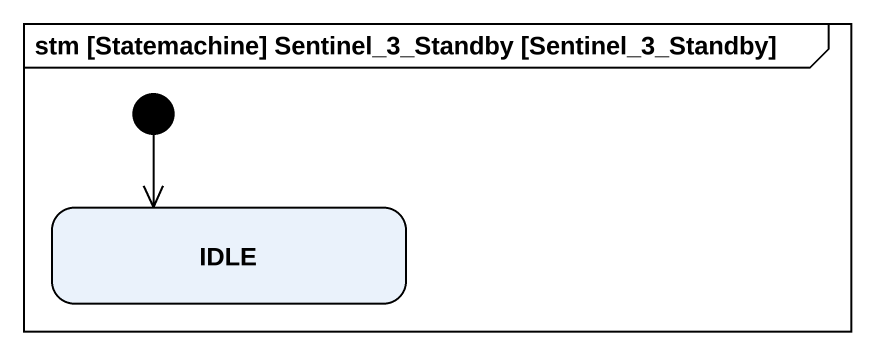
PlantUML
@startuml
mainframe stm [Statemachine] Sentinel_3_Standby [Sentinel_3_Standby]
hide empty description
state IDLE
[*] --> IDLE
@enduml
